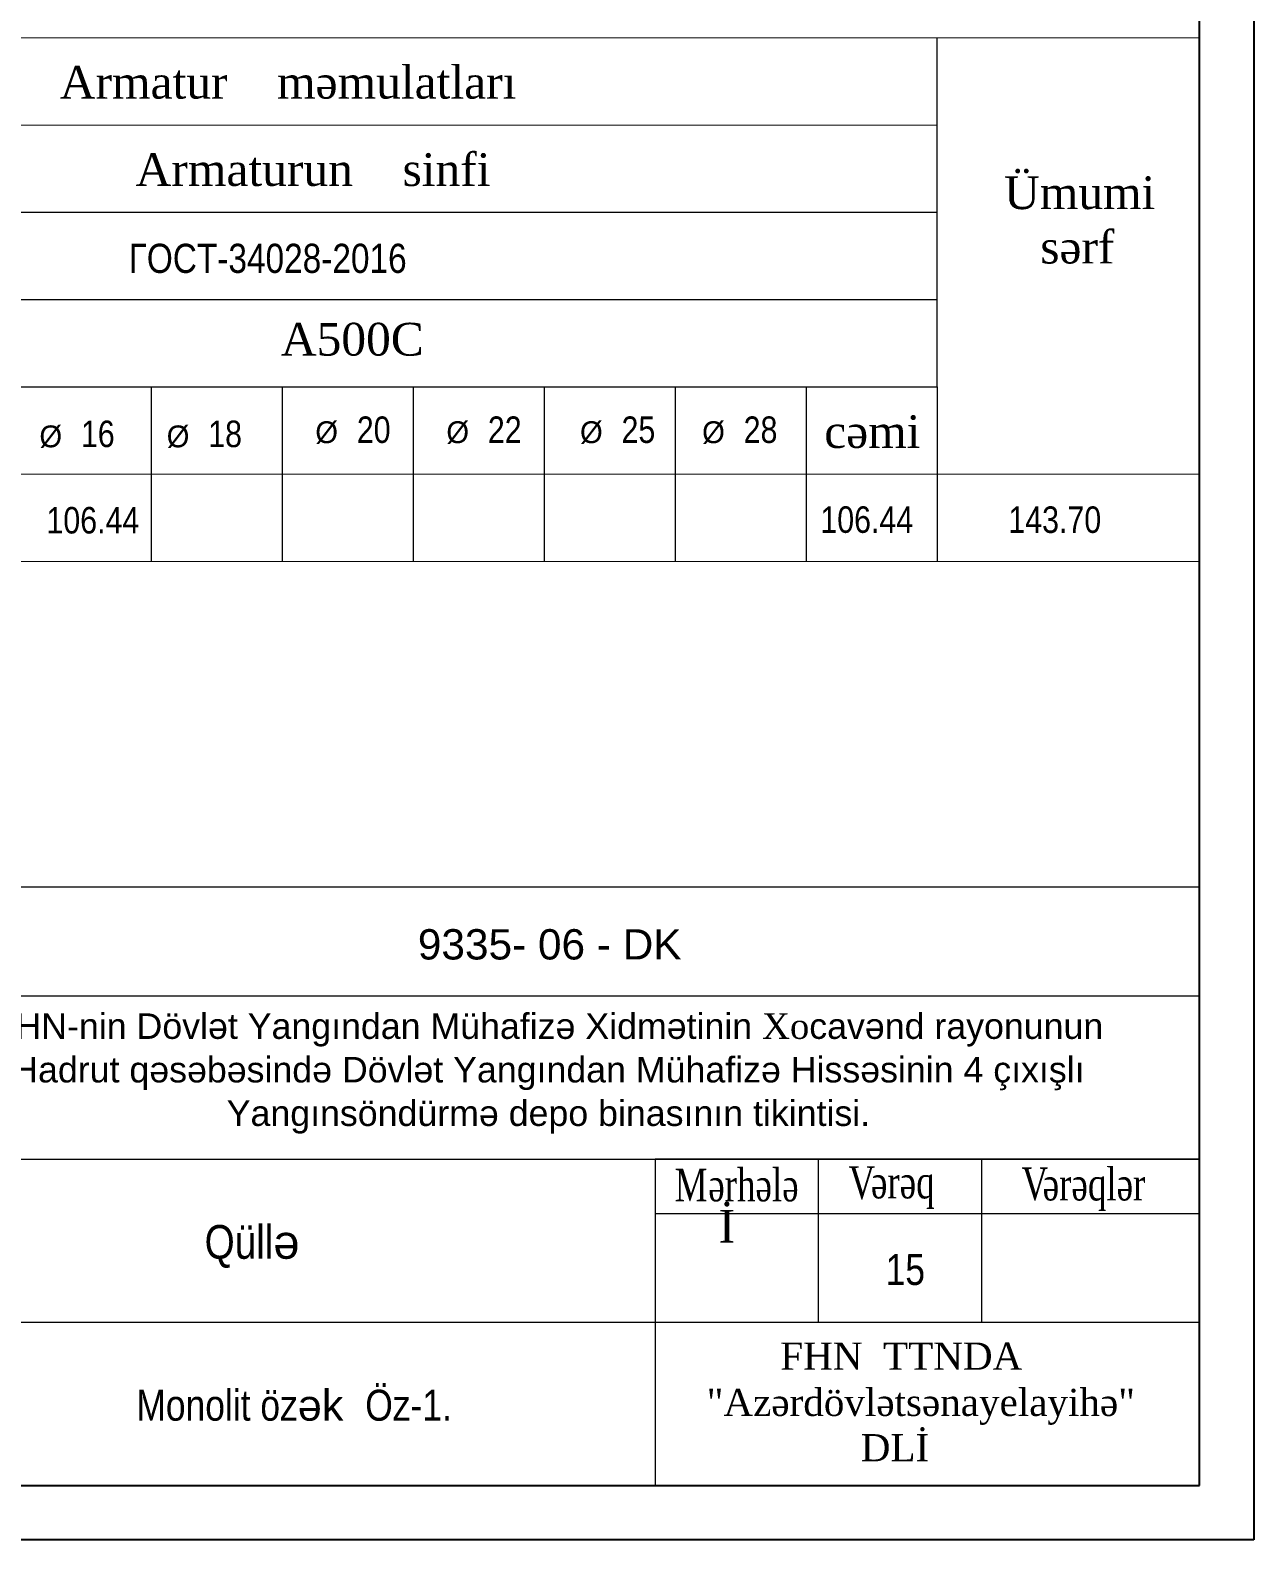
# Model space of a CAD drawing. Header units: millimetres. Extents: x -149347 to 251215, y -2929184 to -2541447.
# Drawn here: x 231 to 14082, y -2742975 to -2725879 of the extents above; entities that cross this region are included whole.
import ezdxf
from ezdxf.enums import TextEntityAlignment as Align

# ---------------------------------------------------------------- set-up
doc = ezdxf.new("R2010")
doc.units = ezdxf.units.MM
for name, color, linetype, lineweight in [('cedvel  0.09', 7, 'Continuous', 13), ('Text blocks_Ном._пера__1', 7, 'Continuous', 15), ('перегородка', 130, 'Continuous', 20)]:
    doc.layers.add(name, color=color, linetype=linetype, lineweight=lineweight)
doc.styles.add('400', font='times.ttf', dxfattribs={"width": 0.75, "height": 300})
doc.styles.add('Arial', font='arial.ttf')
doc.styles.add('style5', font='times.ttf', dxfattribs={"height": 400})
doc.styles.add('style6', font='ARIALN.TTF', dxfattribs={"height": 300})
doc.styles.add('Times New  Roman', font='times.ttf')
doc.styles.add('Times New Roman', font='times.ttf')

# ---------------------------------------------------------------- blocks, each defined once
blk = doc.blocks.new('mekteb')
at = {"color": 0, "lineweight": 25}
for p, q in [((139843, -1821466), (139843, -1849866)), ((139843, -1849866), (99643, -1849866))]:
    blk.add_line(p, q, dxfattribs=at)
at = {"color": 0, "lineweight": 25, "ltscale": 15}
for p, q in [((139343, -1849366), (139343, -1821966)), ((101643, -1849366), (139343, -1849366))]:
    blk.add_line(p, q, dxfattribs=at)
at = {"linetype": 'Continuous', "lineweight": 15}
for p, q in [((120843, -1844866), (139343, -1844866)), ((120843, -1846366), (139343, -1846366)), ((135843, -1847866), (135843, -1846366)), ((137343, -1847866), (137343, -1846366)), ((134343, -1846866), (139343, -1846866)), ((120843, -1847866), (139343, -1847866)), ((120843, -1849366), (139343, -1849366))]:
    blk.add_line(p, q, dxfattribs=at)
for points in [[(120843, -1849366), (139343, -1849366), (139343, -1843866), (120843, -1843866)], [(134343, -1849366), (139343, -1849366), (139343, -1846366), (134343, -1846366)]]:
    blk.add_lwpolyline(points, close=True, dxfattribs=at)
at = {"lineweight": 25, "ltscale": 15, "style": '400', "width": 0.75}
for s, p in [('ərhələ', (134831, -1846755)), ('V', (136119, -1846732)), ('ərəqlər', (137904, -1846747)), (' M', (134437, -1846755)), ('ərəq', (136326, -1846728)), ('   V', (137454, -1846743))]:
    blk.add_text(s, height=300, dxfattribs=at).set_placement(p)
at = {"lineweight": 25, "ltscale": 15, "attachment_point": 1, "style": 'Times New Roman'}
for s, insert, char_height, width in [('{\\fTimes New Roman|b0|i0|c238|p18;\\H0.42397x;İ\\fTimes New Roman|b0|i0|c186|p18;\\H2.3586x;      }', (134926, -1846834), 707.62, 10102.13), ('"{\\fTimes New Roman|b0|i0|c238|p18;Azərdövlətsənayelayihə"\\P              } {\\fTimes New Roman|b0|i0|c238|p18;DLİ}', (134816, -1848478), 250, 8698.57)]:
    blk.add_mtext(s, dxfattribs=dict(at, insert=insert, char_height=char_height, width=width))
at = {"lineweight": 25, "insert": (130203, -1846973), "char_height": 310, "width": 5486.13, "attachment_point": 1, "style": 'style6'}
blk.add_mtext('{\\C0;Q\\fArial Narrow|b0|i0|c238|p34;üll\\fArial|b0|i0|c0|p34;ə}', dxfattribs=at)
at = {"lineweight": 25, "ltscale": 15, "insert": (135115, -1848053), "char_height": 250, "attachment_point": 1, "style": 'Times New Roman'}
blk.add_mtext('  {\\fTimes New Roman|b0|i0|c238|p18;  FHN  TTNDA}', dxfattribs=at)
at = {"layer": 'Text blocks_Ном._пера__1', "linetype": 'Continuous', "lineweight": 25, "insert": (128266, -1845580), "char_height": 235, "width": 10191.85, "attachment_point": 4, "line_spacing_factor": 1.021551, "style": 'Arial'}
blk.add_mtext('\\pxqc;{\\fArial|b0|i0|c238|p34;\\C256;FHN-nin Dövlət Yangından Mühafizə Xidmətinin \\fTimes New Roman|b0|i0|c204|p18;Xo\\fArial|b0|i0|c238|p34;cavənd rayonunun Hadrut qəsəbəsində Dövlət Yangından Mühafizə Hissəsinin 4 çıxışlı Yangınsöndürmə depo binasının tikintisi.}', dxfattribs=at)
at = {"layer": 'перегородка', "lineweight": 30, "insert": (132162, -1844536), "char_height": 441.245, "width": 6524.89, "attachment_point": 7, "style": 'Arial'}
blk.add_mtext('{\\fArial|b0|i0|c238|p34;\\H0.63158x;\\C7;9335\\fArial|b0|i0|c204|p34;- \\fArial|b0|i0|c238|p34;06\\fArial|b0|i0|c204|p34; - DK}', dxfattribs=at)

msp = doc.modelspace()

# ---------------------------------------------------------------- linework, layer by layer
at = {"layer": 'cedvel  0.09', "lineweight": 20}
for p, q in [((-9427.83854, -2725964.08128), (13465.76001, -2725963.82955)), ((10498.9677, -2729919.55264), (10498.9677, -2725963.82955)), ((-4334.99388, -2726953.01206), (10498.9677, -2726952.76032)), ((-4334.99388, -2727941.94283), (10498.9677, -2727941.69109)), ((-4334.99388, -2728930.8736), (10498.9677, -2728930.62186)), ((-4334.99388, -2729919.80437), (10498.9677, -2729919.55264)), ((-4334.99388, -2729919.80437), (10498.9677, -2729919.55264)), ((1598.59075, -2729919.80437), (1598.59075, -2731898.16938)), ((1598.59075, -2729919.80437), (1598.59075, -2731898.16938)), ((3081.98691, -2729919.80437), (3081.98691, -2731898.16938)), ((3081.98691, -2729919.80437), (3081.98691, -2731898.16938)), ((4565.38307, -2729919.80437), (4565.38307, -2731898.16938)), ((4565.38307, -2729919.80437), (4565.38307, -2731898.16938)), ((6048.77923, -2729919.80437), (6048.77923, -2731898.16938)), ((6048.77923, -2729919.80437), (6048.77923, -2731898.16938)), ((7532.17538, -2729919.80437), (7532.17538, -2731898.16938)), ((7532.17538, -2729919.80437), (7532.17538, -2731898.16938)), ((9015.57154, -2729919.55264), (9015.57154, -2731897.91765)), ((9015.57154, -2729919.55264), (9015.57154, -2731897.91765)), ((10498.9677, -2729919.55264), (10498.9677, -2731897.91765)), ((10498.9677, -2729919.55264), (10498.9677, -2731897.91765)), ((13465.76001, -2730908.98688), (-9427.83854, -2730909.23861)), ((13465.76001, -2731897.91765), (-9427.83854, -2731898.16938))]:
    msp.add_line(p, q, dxfattribs=at)

# ---------------------------------------------------------------- block references
at = {"lineweight": 15, "xscale": 1.231989664189701, "yscale": 1.231989664189701, "zscale": 1.231989664189701}
msp.add_blockref('mekteb', (-158203.61481, -463958.88206), dxfattribs=at)

# ---------------------------------------------------------------- texts
at = {"color": 7, "lineweight": 5, "ltscale": 15, "style": 'Times New  Roman'}
for s, p in [('Armatur    məmulatları', (565.11915, -2726654.261)), ('Armatur    məmulatları', (565.11915, -2726654.261)), ('Armaturun    sinfi', (1423.88497, -2727643.19178)), ('Armaturun    sinfi', (1423.88497, -2727643.19178))]:
    msp.add_text(s, height=371.2475441, dxfattribs=at).set_placement(p)
at = {"lineweight": 40, "style": 'style6'}
for s, p in [('16', (804.6947, -2730450.62472)), ('18', (2245.9079, -2730450.62472)), ('20', (3928.08881, -2730403.57077)), ('22', (5411.48497, -2730403.45659)), ('25', (6924.48744, -2730403.45659)), ('28', (8307.06592, -2730403.45659))]:
    msp.add_text(s, height=300, dxfattribs=at).set_placement(p, align=Align.MIDDLE_LEFT)
for s, p in [('106.44', (414.39972, -2731578.88462)), ('106.44', (9175.18208, -2731571.66153)), ('143.70', (11303.27308, -2731572.46046))]:
    msp.add_text(s, height=300, dxfattribs=at).set_placement(p)
at = {"insert": (1348.74795, -2728297.84982), "char_height": 330, "width": 34095.546427, "attachment_point": 1, "style": 'style6'}
msp.add_mtext('ГOCT-34028-2016', dxfattribs=at)
at = {"color": 7, "lineweight": 15, "insert": (9913.79612, -2739739.32943), "char_height": 350.01, "attachment_point": 1, "style": 'style6'}
msp.add_mtext_dynamic_manual_height_columns('{\\fArial Narrow|b0|i0|c238|p34;15}', width=753.3596341, gutter_width=12.5, heights=[0], dxfattribs=at)
at = {"lineweight": 20, "insert": (412.97896, -2741276.00655), "char_height": 300, "width": 5277.7812134, "attachment_point": 1, "style": 'style6'}
msp.add_mtext('{\\fArial Narrow|b0|i0|c238|p34;      \\H1.1667x;    Monolit öz\\fArial|b0|i0|c238|p34;ək \\fArial Narrow|b0|i0|c238|p34; Öz-1.}', dxfattribs=at)
at = {"layer": 'cedvel  0.09', "lineweight": 20, "style": 'style5'}
for s, p in [('Ümumi ', (11255.13515, -2727905.30975)), ('Ümumi ', (11255.13515, -2727905.30975)), ('   sərf', (11244.6065, -2728521.01922)), ('   sərf', (11244.6065, -2728521.01922)), ('A500C', (3068.03188, -2729564.18549)), ('cəmi', (9219.56293, -2730610.15839))]:
    msp.add_text(s, height=370.849039, dxfattribs=at).set_placement(p)
at = {"layer": 'cedvel  0.09', "lineweight": 20, "char_height": 247.232693, "width": 8423.0242756, "attachment_point": 1, "style": 'style5'}
for s, insert in [('{\\fVrinda|b0|i0|c0|p2;%%C}', (334.64499, -2730355.50507)), ('{\\fVrinda|b0|i0|c0|p2;%%C}', (334.64499, -2730355.50507)), ('{\\fVrinda|b0|i0|c0|p2;%%C}', (1775.85819, -2730355.50507)), ('{\\fVrinda|b0|i0|c0|p2;%%C}', (1775.85819, -2730355.50507)), ('{\\fVrinda|b0|i0|c0|p2;%%C}', (3458.03911, -2730308.45112)), ('{\\fVrinda|b0|i0|c0|p2;%%C}', (3458.03911, -2730308.45112)), ('{\\fVrinda|b0|i0|c238|p2;%%C}', (4941.43526, -2730308.33694)), ('{\\fVrinda|b0|i0|c238|p2;%%C}', (4941.43526, -2730308.33694)), ('{\\fVrinda|b0|i0|c238|p2;%%C}', (6454.43773, -2730308.33694)), ('{\\fVrinda|b0|i0|c238|p2;%%C}', (6454.43773, -2730308.33694)), ('{\\fVrinda|b0|i0|c238|p2;%%C}', (7837.01621, -2730308.33694)), ('{\\fVrinda|b0|i0|c238|p2;%%C}', (7837.01621, -2730308.33694))]:
    msp.add_mtext(s, dxfattribs=dict(at, insert=insert))

doc.saveas('drawing.dxf')
